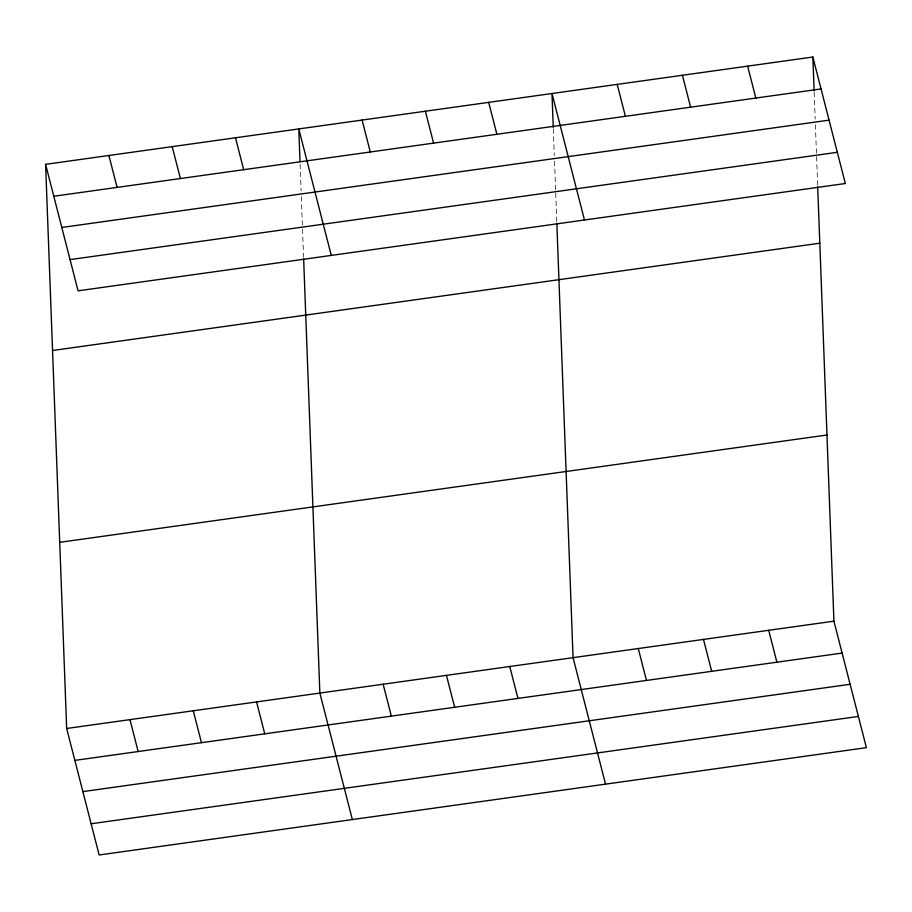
<?xml version="1.0" encoding="UTF-8"?>
<svg xmlns="http://www.w3.org/2000/svg" width="912" height="912" viewBox="0 0 912 912"><rect width="100%" height="100%" fill="white"/><g stroke="black" fill="none" stroke-linecap="round" stroke-linejoin="round"><path stroke-width="0.68" stroke-dasharray="4.56 3.42" d="M814.177 92.283L815.168 119.084M815.385 124.727L817.654 185.364M553.31 128.774L554.302 155.564M554.519 161.207L556.787 221.855M300.116 164.183L301.108 190.984M301.325 196.627L302.476 227.658M302.533 229.06L303.582 257.275"/><path stroke-width="1.37" d="M45.6 164.342L812.854 57.023L845.333 183.517L78.079 290.825L45.6 164.342L66.667 728.483L99.146 854.977L866.4 747.658L833.921 621.175L817.699 186.778M53.797 196.251L821.051 88.931M61.811 227.453L829.065 120.145M70.064 259.612L837.319 152.304M52.554 350.504L819.808 243.196M59.713 542.321L826.967 435.001M66.667 728.483L833.921 621.175M74.864 760.391L842.118 653.072M82.878 791.605L850.132 684.285M91.132 823.764L858.386 716.444M747.635 66.143L755.831 98.051M682.427 75.274L690.612 107.171M768.702 630.295L776.899 662.203M617.207 84.394L625.393 116.291M703.494 639.415L711.679 671.323M584.467 219.997L551.988 93.514L553.253 127.361M638.275 648.535L646.46 680.443M488.695 102.372L496.88 134.269M605.534 784.149L573.055 657.655L556.833 223.269M425.391 111.218L433.588 143.127M509.762 666.512L517.948 698.421M362.098 120.076L370.283 151.973M446.458 675.37L454.655 707.267M331.273 255.417L298.794 128.923L300.002 161.367M383.165 684.217L391.351 716.125M235.501 137.78L243.686 169.689M352.34 819.557L319.861 693.074L303.639 258.677M172.197 146.638L180.394 178.535M256.568 701.932L264.754 733.829M108.904 155.485L117.089 187.393M193.264 710.779L201.461 742.687M129.971 719.636L138.157 751.534M812.854 57.023L814.12 90.869"/></g></svg>
